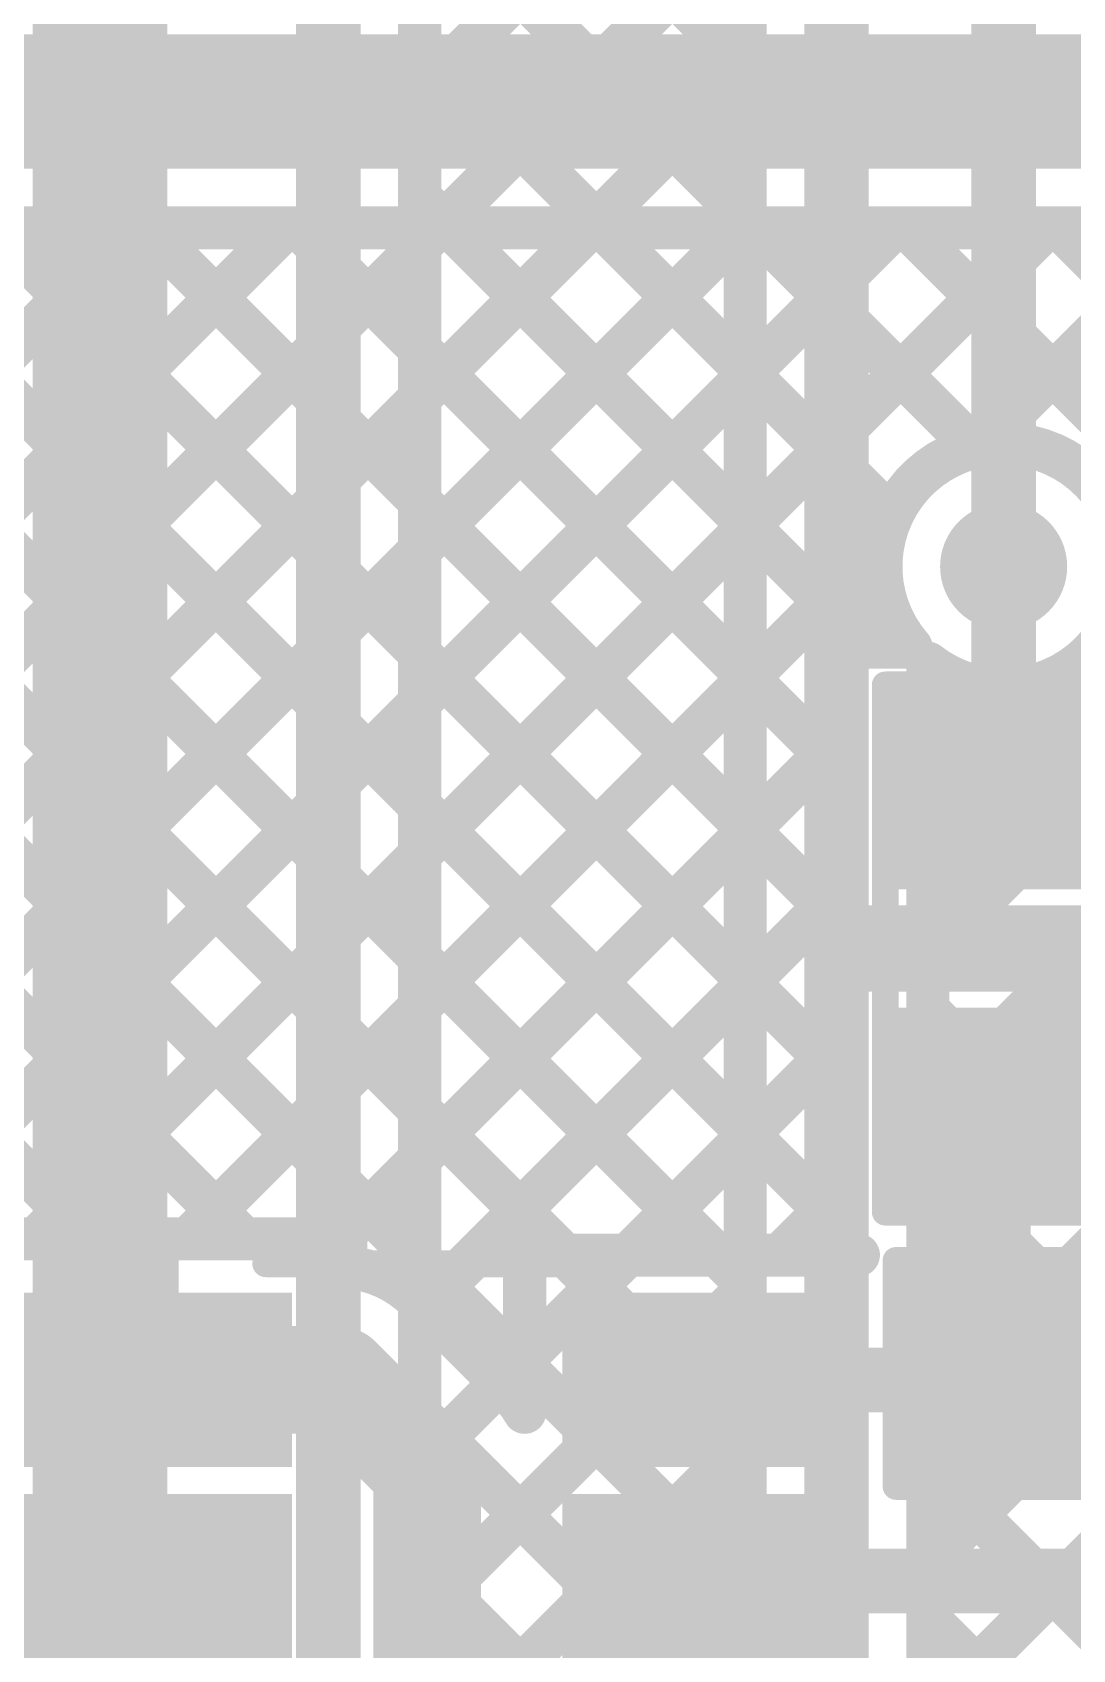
# Model space of a CAD drawing. Header units: millimetres. Extents: x 2.49 to 5.65, y 1.36 to 4.13.
# Drawn here: x 3.1054 to 3.2988, y 2.6337 to 2.9343 of the extents above; entities that cross this region are included whole.
import ezdxf

# ---------------------------------------------------------------- set-up
doc = ezdxf.new("R2010")
doc.units = ezdxf.units.MM
doc.header["$MEASUREMENT"] = 0
for name, color, linetype in [('BottomLayer', 5, 'Continuous'), ('MultiLayer', 9, 'Continuous'), ('TopLayer', 1, 'Continuous'), ('TopOverlay', 2, 'Continuous'), ('TopPaste', 8, 'Continuous'), ('TopSolder', 216, 'Continuous'), ('ViaHoleLayer', 16, 'Continuous')]:
    doc.layers.add(name, color=color, linetype=linetype)

# ---------------------------------------------------------------- blocks, each defined once
blk = doc.blocks.new('R__0603_25')
at = {"layer": 'TopLayer'}
for points in [[(-0.045, 0.0175), (-0.045, -0.0175), (-0.015, 0.0175), (-0.015, -0.0175)], [(0.015, 0.0175), (0.015, -0.0175), (0.045, 0.0175), (0.045, -0.0175)]]:
    blk.add_solid(points, dxfattribs=at)
at = {"layer": 'TopOverlay', "const_width": 0.005}
for points in [[(-0.049, -0.021), (-0.049, 0.021)], [(-0.049, 0.021), (0.049, 0.021)], [(0.049, -0.021), (0.049, 0.021)], [(-0.049, -0.021), (0.049, -0.021)]]:
    blk.add_lwpolyline(points, dxfattribs=at)
at = {"layer": 'TopOverlay', "const_width": 0.0025}
for points in [[(-0.05025, 0.021, 1), (-0.04775, 0.021, 1)], [(-0.05025, 0.021, 1), (-0.04775, 0.021, 1)], [(0.04775, 0.021, 1), (0.05025, 0.021, 1)], [(0.04775, 0.021, 1), (0.05025, 0.021, 1)], [(-0.05025, -0.021, 1), (-0.04775, -0.021, 1)], [(-0.05025, -0.021, 1), (-0.04775, -0.021, 1)], [(0.04775, -0.021, 1), (0.05025, -0.021, 1)], [(0.04775, -0.021, 1), (0.05025, -0.021, 1)]]:
    blk.add_lwpolyline(points, format="xyb", close=True, dxfattribs=at)
at = {"layer": 'TopPaste'}
for points in [[(-0.045, 0.0175), (-0.045, -0.0175), (-0.015, 0.0175), (-0.015, -0.0175)], [(0.015, 0.0175), (0.015, -0.0175), (0.045, 0.0175), (0.045, -0.0175)]]:
    blk.add_solid(points, dxfattribs=at)
at = {"layer": 'TopSolder'}
for points in [[(-0.049, 0.0215), (-0.049, -0.0215), (-0.011, 0.0215), (-0.011, -0.0215)], [(0.011, 0.0215), (0.011, -0.0215), (0.049, 0.0215), (0.049, -0.0215)]]:
    blk.add_solid(points, dxfattribs=at)
blk = doc.blocks.new('R__0603_26')
at = {"layer": 'TopLayer'}
for points in [[(-0.045, 0.0175), (-0.045, -0.0175), (-0.015, 0.0175), (-0.015, -0.0175)], [(0.015, 0.0175), (0.015, -0.0175), (0.045, 0.0175), (0.045, -0.0175)]]:
    blk.add_solid(points, dxfattribs=at)
at = {"layer": 'TopOverlay', "const_width": 0.005}
for points in [[(-0.049, 0.021), (-0.049, -0.021)], [(-0.049, 0.021), (0.049, 0.021)], [(0.049, 0.021), (0.049, -0.021)], [(-0.049, -0.021), (0.049, -0.021)]]:
    blk.add_lwpolyline(points, dxfattribs=at)
at = {"layer": 'TopOverlay', "const_width": 0.0025}
for points in [[(-0.05025, 0.021, 1), (-0.04775, 0.021, 1)], [(-0.05025, 0.021, 1), (-0.04775, 0.021, 1)], [(0.04775, 0.021, 1), (0.05025, 0.021, 1)], [(0.04775, 0.021, 1), (0.05025, 0.021, 1)], [(-0.05025, -0.021, 1), (-0.04775, -0.021, 1)], [(-0.05025, -0.021, 1), (-0.04775, -0.021, 1)], [(0.04775, -0.021, 1), (0.05025, -0.021, 1)], [(0.04775, -0.021, 1), (0.05025, -0.021, 1)]]:
    blk.add_lwpolyline(points, format="xyb", close=True, dxfattribs=at)
at = {"layer": 'TopPaste'}
for points in [[(-0.045, 0.0175), (-0.045, -0.0175), (-0.015, 0.0175), (-0.015, -0.0175)], [(0.015, 0.0175), (0.015, -0.0175), (0.045, 0.0175), (0.045, -0.0175)]]:
    blk.add_solid(points, dxfattribs=at)
at = {"layer": 'TopSolder'}
for points in [[(-0.049, 0.0215), (-0.049, -0.0215), (-0.011, 0.0215), (-0.011, -0.0215)], [(0.011, 0.0215), (0.011, -0.0215), (0.049, 0.0215), (0.049, -0.0215)]]:
    blk.add_solid(points, dxfattribs=at)
blk = doc.blocks.new('SOT_23_6_58')
at = {"layer": 'TopLayer'}
for points in [[(-0.07323, 0.0252), (-0.02913, 0.0252), (-0.07323, 0.04961), (-0.02913, 0.04961)], [(0.02913, 0.0252), (0.07323, 0.0252), (0.02913, 0.04961), (0.07323, 0.04961)], [(-0.07323, -0.0122), (-0.02913, -0.0122), (-0.07323, 0.0122), (-0.02913, 0.0122)], [(0.02913, -0.0122), (0.07323, -0.0122), (0.02913, 0.0122), (0.07323, 0.0122)], [(-0.07323, -0.04961), (-0.02913, -0.04961), (-0.07323, -0.0252), (-0.02913, -0.0252)], [(0.02913, -0.04961), (0.07323, -0.04961), (0.02913, -0.0252), (0.07323, -0.0252)]]:
    blk.add_solid(points, dxfattribs=at)
at = {"layer": 'TopOverlay'}
for points, const_width in [([(-0.054, 0.063, 1), (-0.064, 0.063, 1)], 0.01), ([(-0.0665, 0.063, 1), (-0.0615, 0.063, 1)], 0.005), ([(-0.0565, 0.063, 1), (-0.0515, 0.063, 1)], 0.005), ([(-0.03125, 0.059, 1), (-0.02875, 0.059, 1)], 0.0025), ([(0.03275, 0.059, 1), (0.03525, 0.059, 1)], 0.0025), ([(-0.03125, -0.059, 1), (-0.02875, -0.059, 1)], 0.0025), ([(0.02975, -0.059, 1), (0.03225, -0.059, 1)], 0.0025)]:
    blk.add_lwpolyline(points, format="xyb", close=True, dxfattribs=dict(at, const_width=const_width))
at = {"layer": 'TopOverlay', "const_width": 0.005}
for points in [[(-0.03, 0.059), (0.034, 0.059)], [(-0.03, -0.059), (0.031, -0.059)]]:
    blk.add_lwpolyline(points, dxfattribs=at)
at = {"layer": 'TopPaste'}
for points in [[(-0.07323, 0.0252), (-0.02913, 0.0252), (-0.07323, 0.04961), (-0.02913, 0.04961)], [(0.02913, 0.0252), (0.07323, 0.0252), (0.02913, 0.04961), (0.07323, 0.04961)], [(-0.07323, -0.0122), (-0.02913, -0.0122), (-0.07323, 0.0122), (-0.02913, 0.0122)], [(0.02913, -0.0122), (0.07323, -0.0122), (0.02913, 0.0122), (0.07323, 0.0122)], [(-0.07323, -0.04961), (-0.02913, -0.04961), (-0.07323, -0.0252), (-0.02913, -0.0252)], [(0.02913, -0.04961), (0.07323, -0.04961), (0.02913, -0.0252), (0.07323, -0.0252)]]:
    blk.add_solid(points, dxfattribs=at)
at = {"layer": 'TopSolder'}
for points in [[(-0.07723, 0.0212), (-0.02513, 0.0212), (-0.07723, 0.05361), (-0.02513, 0.05361)], [(0.02513, 0.0212), (0.07723, 0.0212), (0.02513, 0.05361), (0.07723, 0.05361)], [(-0.07723, -0.0162), (-0.02513, -0.0162), (-0.07723, 0.0162), (-0.02513, 0.0162)], [(0.02513, -0.0162), (0.07723, -0.0162), (0.02513, 0.0162), (0.07723, 0.0162)], [(-0.07723, -0.05361), (-0.02513, -0.05361), (-0.07723, -0.0212), (-0.02513, -0.0212)], [(0.02513, -0.05361), (0.07723, -0.05361), (0.02513, -0.0212), (0.07723, -0.0212)]]:
    blk.add_solid(points, dxfattribs=at)

msp = doc.modelspace()

# ---------------------------------------------------------------- linework, layer by layer
at = {"layer": 'BottomLayer'}
for points, const_width in [([(3.118, 3.534), (3.118, 2.427)], 0.025), ([(3.16043, 2.44757), (3.16043, 3.535)], 0.012), ([(3.25492, 2.48592), (3.25492, 3.535)], 0.012), ([(3.286, 2.835), (3.286, 3.535)], 0.012), ([(3.17743, 2.45461), (3.17743, 3.51979)], 0.008), ([(3.23792, 2.49296), (3.23792, 3.51979)], 0.008), ([(3.17743, 2.98854), (3.23792, 2.92805)], 0.008), ([(3.17743, 2.92288), (3.23792, 2.98336)], 0.008), ([(3.17743, 2.96026), (3.23792, 2.89977)], 0.008), ([(3.17743, 2.89459), (3.23792, 2.95508)], 0.008), ([(3.17743, 2.93197), (3.23792, 2.87148)], 0.008), ([(3.17743, 2.86631), (3.23792, 2.9268)], 0.008), ([(3.17743, 2.90369), (3.23792, 2.8432)], 0.008), ([(3.17743, 2.83802), (3.23792, 2.89851)], 0.008), ([(3.17743, 2.8754), (3.23792, 2.81491)], 0.008), ([(3.27192, 2.76281), (3.38004, 2.87093)], 0.008), ([(3.17743, 2.80974), (3.23792, 2.87023)], 0.008), ([(3.17743, 2.84712), (3.23792, 2.78663)], 0.008), ([(3.17743, 2.78145), (3.23792, 2.84194)], 0.008), ([(3.27192, 2.73452), (3.38004, 2.84264)], 0.008), ([(3.17743, 2.81883), (3.23792, 2.75835)], 0.008), ([(3.27192, 2.48592), (3.27192, 2.81705)], 0.008), ([(3.17743, 2.75317), (3.23792, 2.81366)], 0.008), ([(3.27192, 2.70624), (3.38004, 2.81436)], 0.008), ([(3.27192, 2.79109), (3.29478, 2.81395)], 0.008), ([(3.29525, 2.81415), (3.38004, 2.72936)], 0.008), ([(3.27192, 2.8092), (3.33538, 2.74574)], 0.008), ([(3.17743, 2.79055), (3.23792, 2.73006)], 0.008), ([(3.17743, 2.72489), (3.23792, 2.78537)], 0.008), ([(3.27192, 2.78091), (3.32146, 2.73137)], 0.008), ([(3.17743, 2.76227), (3.23792, 2.70178)], 0.008), ([(3.17743, 2.6966), (3.23792, 2.75709)], 0.008), ([(3.27192, 2.75263), (3.32201, 2.70254)], 0.008), ([(3.17743, 2.73398), (3.23792, 2.67349)], 0.008), ([(3.17743, 2.66832), (3.23792, 2.7288)], 0.008), ([(3.27192, 2.67795), (3.32002, 2.72605)], 0.008), ([(3.27192, 2.72435), (3.32201, 2.67426)], 0.008), ([(3.17743, 2.7057), (3.23792, 2.64521)], 0.008), ([(3.17743, 2.64003), (3.23792, 2.70052)], 0.008), ([(3.27192, 2.64967), (3.32201, 2.69976)], 0.008), ([(3.27192, 2.69606), (3.32201, 2.64597)], 0.008), ([(3.17743, 2.67741), (3.23792, 2.61692)], 0.008), ([(3.17743, 2.61175), (3.23792, 2.67224)], 0.008), ([(3.27192, 2.62138), (3.32201, 2.67147)], 0.008), ([(3.27192, 2.66778), (3.32201, 2.61769)], 0.008), ([(3.17743, 2.64913), (3.23792, 2.58864)], 0.008), ([(3.17743, 2.58346), (3.23792, 2.64395)], 0.008), ([(3.27192, 2.63949), (3.32201, 2.5894)], 0.008)]:
    msp.add_lwpolyline(points, dxfattribs=dict(at, const_width=const_width))
for points, const_width in [([(3.17543, 2.93197, 1), (3.17943, 2.93197, 1)], 0.004), ([(3.23592, 2.92805, 1), (3.23992, 2.92805, 1)], 0.004), ([(3.23592, 2.9268, 1), (3.23992, 2.9268, 1)], 0.004), ([(3.17543, 2.92288, 1), (3.17943, 2.92288, 1)], 0.004), ([(3.17543, 2.90369, 1), (3.17943, 2.90369, 1)], 0.004), ([(3.23592, 2.89977, 1), (3.23992, 2.89977, 1)], 0.004), ([(3.23592, 2.89851, 1), (3.23992, 2.89851, 1)], 0.004), ([(3.17543, 2.89459, 1), (3.17943, 2.89459, 1)], 0.004), ([(3.17543, 2.8754, 1), (3.17943, 2.8754, 1)], 0.004), ([(3.23592, 2.87148, 1), (3.23992, 2.87148, 1)], 0.004), ([(3.23592, 2.87023, 1), (3.23992, 2.87023, 1)], 0.004), ([(3.17543, 2.86631, 1), (3.17943, 2.86631, 1)], 0.004), ([(3.17543, 2.84712, 1), (3.17943, 2.84712, 1)], 0.004), ([(3.23592, 2.8432, 1), (3.23992, 2.8432, 1)], 0.004), ([(3.23592, 2.84194, 1), (3.23992, 2.84194, 1)], 0.004), ([(3.28009, 2.835, 1), (3.29191, 2.835, 1)], 0.01181), ([(3.17543, 2.83802, 1), (3.17943, 2.83802, 1)], 0.004), ([(3.283, 2.835, 1), (3.289, 2.835, 1)], 0.006), ([(3.17543, 2.81883, 1), (3.17943, 2.81883, 1)], 0.004), ([(3.26992, 2.81705, 1), (3.27392, 2.81705, 1)], 0.004), ([(3.26992, 2.81705, 1), (3.27392, 2.81705, 1)], 0.004), ([(3.23592, 2.81491, 1), (3.23992, 2.81491, 1)], 0.004), ([(3.23592, 2.81366, 1), (3.23992, 2.81366, 1)], 0.004), ([(3.29278, 2.81395, 1), (3.29678, 2.81395, 1)], 0.004), ([(3.29325, 2.81415, 1), (3.29725, 2.81415, 1)], 0.004), ([(3.17543, 2.80974, 1), (3.17943, 2.80974, 1)], 0.004), ([(3.26992, 2.8092, 1), (3.27392, 2.8092, 1)], 0.004), ([(3.17543, 2.79055, 1), (3.17943, 2.79055, 1)], 0.004), ([(3.26992, 2.79109, 1), (3.27392, 2.79109, 1)], 0.004), ([(3.23592, 2.78663, 1), (3.23992, 2.78663, 1)], 0.004), ([(3.23592, 2.78537, 1), (3.23992, 2.78537, 1)], 0.004), ([(3.17543, 2.78145, 1), (3.17943, 2.78145, 1)], 0.004), ([(3.26992, 2.78091, 1), (3.27392, 2.78091, 1)], 0.004), ([(3.17543, 2.76227, 1), (3.17943, 2.76227, 1)], 0.004), ([(3.26992, 2.76281, 1), (3.27392, 2.76281, 1)], 0.004), ([(3.23592, 2.75835, 1), (3.23992, 2.75835, 1)], 0.004), ([(3.23592, 2.75709, 1), (3.23992, 2.75709, 1)], 0.004), ([(3.17543, 2.75317, 1), (3.17943, 2.75317, 1)], 0.004), ([(3.26992, 2.75263, 1), (3.27392, 2.75263, 1)], 0.004), ([(3.17543, 2.73398, 1), (3.17943, 2.73398, 1)], 0.004), ([(3.26992, 2.73452, 1), (3.27392, 2.73452, 1)], 0.004), ([(3.23592, 2.73006, 1), (3.23992, 2.73006, 1)], 0.004), ([(3.23592, 2.7288, 1), (3.23992, 2.7288, 1)], 0.004), ([(3.17543, 2.72489, 1), (3.17943, 2.72489, 1)], 0.004), ([(3.26992, 2.72435, 1), (3.27392, 2.72435, 1)], 0.004), ([(3.17543, 2.7057, 1), (3.17943, 2.7057, 1)], 0.004), ([(3.26992, 2.70624, 1), (3.27392, 2.70624, 1)], 0.004), ([(3.23592, 2.70178, 1), (3.23992, 2.70178, 1)], 0.004), ([(3.23592, 2.70052, 1), (3.23992, 2.70052, 1)], 0.004), ([(3.17543, 2.6966, 1), (3.17943, 2.6966, 1)], 0.004), ([(3.26992, 2.69606, 1), (3.27392, 2.69606, 1)], 0.004), ([(3.17543, 2.67741, 1), (3.17943, 2.67741, 1)], 0.004), ([(3.26992, 2.67795, 1), (3.27392, 2.67795, 1)], 0.004), ([(3.23592, 2.67349, 1), (3.23992, 2.67349, 1)], 0.004), ([(3.23592, 2.67224, 1), (3.23992, 2.67224, 1)], 0.004), ([(3.17543, 2.66832, 1), (3.17943, 2.66832, 1)], 0.004), ([(3.26992, 2.66778, 1), (3.27392, 2.66778, 1)], 0.004), ([(3.17543, 2.64913, 1), (3.17943, 2.64913, 1)], 0.004), ([(3.26992, 2.64967, 1), (3.27392, 2.64967, 1)], 0.004), ([(3.23592, 2.64521, 1), (3.23992, 2.64521, 1)], 0.004), ([(3.23592, 2.64395, 1), (3.23992, 2.64395, 1)], 0.004), ([(3.17543, 2.64003, 1), (3.17943, 2.64003, 1)], 0.004), ([(3.26992, 2.63949, 1), (3.27392, 2.63949, 1)], 0.004)]:
    msp.add_lwpolyline(points, format="xyb", close=True, dxfattribs=dict(at, const_width=const_width))
at = {"layer": 'BottomLayer', "const_width": 0.008}
msp.add_lwpolyline([(3.30881, 2.835, -0.625544), (3.27192, 2.81705)], format="xyb", dxfattribs=at)
at = {"layer": 'MultiLayer', "const_width": 0.01181}
msp.add_lwpolyline([(3.28009, 2.835, 1), (3.29191, 2.835, 1)], format="xyb", close=True, dxfattribs=at)
at = {"layer": 'TopLayer'}
for points, const_width in [([(3.01169, 2.92146), (3.40354, 2.92146)], 0.025), ([(3.02548, 2.68607), (3.23737, 2.89796)], 0.008), ([(3.03463, 2.78007), (3.15251, 2.89796)], 0.008), ([(3.04266, 2.67497), (3.26565, 2.89796)], 0.008), ([(3.0471, 2.89796), (3.40354, 2.89796)], 0.008), ([(3.04845, 2.76561), (3.1808, 2.89796)], 0.008), ([(3.05394, 2.82766), (3.12423, 2.89796)], 0.008), ([(3.05417, 2.74304), (3.20908, 2.89796)], 0.008), ([(3.07003, 2.89796), (3.2565, 2.71148)], 0.008), ([(3.09831, 2.89796), (3.2565, 2.73977)], 0.008), ([(3.10599, 2.71001), (3.29394, 2.89796)], 0.008), ([(3.1266, 2.89796), (3.2565, 2.76805)], 0.008), ([(3.15488, 2.89796), (3.2565, 2.79634)], 0.008), ([(3.18316, 2.89796), (3.26112, 2.82)], 0.008), ([(3.21145, 2.89796), (3.26515, 2.84425)], 0.008), ([(3.23973, 2.89796), (3.28054, 2.85715)], 0.008), ([(3.26802, 2.89796), (3.45337, 2.7126)], 0.008), ([(3.28166, 2.85739), (3.32222, 2.89796)], 0.008), ([(3.2963, 2.89796), (3.46751, 2.72675)], 0.008), ([(3.04484, 2.89486), (3.23269, 2.70701)], 0.008), ([(3.02884, 2.88257), (3.20441, 2.70701)], 0.008), ([(3.13427, 2.71001), (3.26361, 2.83934)], 0.008), ([(3.286, 2.795), (3.286, 2.835)], 0.012), ([(3.05371, 2.82943), (3.19695, 2.68618)], 0.008), ([(3.2565, 2.82), (3.26881, 2.82)], 0.008), ([(3.2565, 2.768), (3.2565, 2.82)], 0.008), ([(3.05007, 2.80478), (3.14484, 2.71001)], 0.008), ([(3.16256, 2.71001), (3.2565, 2.80395)], 0.008), ([(3.285, 2.794), (3.286, 2.795)], 0.012), ([(3.03738, 2.78918), (3.11655, 2.71001)], 0.008), ([(3.17827, 2.69743), (3.2565, 2.77567)], 0.008), ([(3.2565, 2.768), (3.3135, 2.768)], 0.008), ([(3.25655, 2.768), (3.26455, 2.76)], 0.008), ([(3.26912, 2.76), (3.27712, 2.768)], 0.008), ([(3.28484, 2.768), (3.29284, 2.76)], 0.008), ([(3.2974, 2.76), (3.3054, 2.768)], 0.008), ([(3.2565, 2.76), (3.3135, 2.76)], 0.008), ([(3.2565, 2.708), (3.2565, 2.76)], 0.008), ([(3.21612, 2.70701), (3.2565, 2.74738)], 0.008), ([(3.285, 2.689), (3.285, 2.73349)], 0.012), ([(3.24441, 2.70701), (3.2565, 2.7191)], 0.008), ([(3.09159, 2.71001), (3.16369, 2.71001)], 0.008), ([(3.16369, 2.70475), (3.16369, 2.71001)], 0.008), ([(3.12764, 2.6838), (3.12764, 2.70601)], 0.01), ([(3.19695, 2.70701), (3.259, 2.70701)], 0.008), ([(3.19695, 2.67777), (3.19695, 2.70701)], 0.008), ([(3.17708, 2.69862), (3.19363, 2.68206)], 0.008), ([(3.2798, 2.6838), (3.285, 2.689)], 0.012), ([(3.12764, 2.6838), (3.1622, 2.6838)], 0.02), ([(3.1622, 2.6838), (3.17882, 2.66718)], 0.02), ([(3.19241, 2.68329), (3.19695, 2.68784)], 0.008), ([(3.09559, 2.6838), (3.12764, 2.6838)], 0.01), ([(3.23, 2.6838), (3.2798, 2.6838)], 0.012), ([(3.17882, 2.62782), (3.17882, 2.66718)], 0.02), ([(3.01223, 2.6464), (3.12764, 2.6464)], 0.025), ([(3.23, 2.6464), (3.386, 2.6464)], 0.012), ([(3.16, 2.609), (3.17882, 2.62782)], 0.02)]:
    msp.add_lwpolyline(points, dxfattribs=dict(at, const_width=const_width))
for points, const_width in [([(3.12223, 2.89796, 1), (3.12623, 2.89796, 1)], 0.004), ([(3.1246, 2.89796, 1), (3.1286, 2.89796, 1)], 0.004), ([(3.15051, 2.89796, 1), (3.15451, 2.89796, 1)], 0.004), ([(3.15288, 2.89796, 1), (3.15688, 2.89796, 1)], 0.004), ([(3.1788, 2.89796, 1), (3.1828, 2.89796, 1)], 0.004), ([(3.18116, 2.89796, 1), (3.18516, 2.89796, 1)], 0.004), ([(3.20708, 2.89796, 1), (3.21108, 2.89796, 1)], 0.004), ([(3.20945, 2.89796, 1), (3.21345, 2.89796, 1)], 0.004), ([(3.23537, 2.89796, 1), (3.23937, 2.89796, 1)], 0.004), ([(3.23773, 2.89796, 1), (3.24173, 2.89796, 1)], 0.004), ([(3.26365, 2.89796, 1), (3.26765, 2.89796, 1)], 0.004), ([(3.26602, 2.89796, 1), (3.27002, 2.89796, 1)], 0.004), ([(3.29194, 2.89796, 1), (3.29594, 2.89796, 1)], 0.004), ([(3.2943, 2.89796, 1), (3.2983, 2.89796, 1)], 0.004), ([(3.27854, 2.85715, 1), (3.28254, 2.85715, 1)], 0.004), ([(3.27966, 2.85739, 1), (3.28366, 2.85739, 1)], 0.004), ([(3.26315, 2.84425, 1), (3.26715, 2.84425, 1)], 0.004), ([(3.28009, 2.835, 1), (3.29191, 2.835, 1)], 0.01181), ([(3.26161, 2.83934, 1), (3.26561, 2.83934, 1)], 0.004), ([(3.283, 2.835, 1), (3.289, 2.835, 1)], 0.006), ([(3.2545, 2.82, 1), (3.2585, 2.82, 1)], 0.004), ([(3.2545, 2.82, 1), (3.2585, 2.82, 1)], 0.004), ([(3.25912, 2.82, 1), (3.26312, 2.82, 1)], 0.004), ([(3.26681, 2.82, 1), (3.27081, 2.82, 1)], 0.004), ([(3.26681, 2.82, 1), (3.27081, 2.82, 1)], 0.004), ([(3.2545, 2.80395, 1), (3.2585, 2.80395, 1)], 0.004), ([(3.2545, 2.79634, 1), (3.2585, 2.79634, 1)], 0.004), ([(3.282, 2.794, 1), (3.288, 2.794, 1)], 0.006), ([(3.283, 2.795, 1), (3.289, 2.795, 1)], 0.006), ([(3.283, 2.795, 1), (3.289, 2.795, 1)], 0.006), ([(3.2545, 2.77567, 1), (3.2585, 2.77567, 1)], 0.004), ([(3.2545, 2.76805, 1), (3.2585, 2.76805, 1)], 0.004), ([(3.2545, 2.768, 1), (3.2585, 2.768, 1)], 0.004), ([(3.2545, 2.768, 1), (3.2585, 2.768, 1)], 0.004), ([(3.25455, 2.768, 1), (3.25855, 2.768, 1)], 0.004), ([(3.27512, 2.768, 1), (3.27912, 2.768, 1)], 0.004), ([(3.28284, 2.768, 1), (3.28684, 2.768, 1)], 0.004), ([(3.2545, 2.76, 1), (3.2585, 2.76, 1)], 0.004), ([(3.2545, 2.76, 1), (3.2585, 2.76, 1)], 0.004), ([(3.26255, 2.76, 1), (3.26655, 2.76, 1)], 0.004), ([(3.26712, 2.76, 1), (3.27112, 2.76, 1)], 0.004), ([(3.29084, 2.76, 1), (3.29484, 2.76, 1)], 0.004), ([(3.2954, 2.76, 1), (3.2994, 2.76, 1)], 0.004), ([(3.2545, 2.74738, 1), (3.2585, 2.74738, 1)], 0.004), ([(3.2545, 2.73977, 1), (3.2585, 2.73977, 1)], 0.004), ([(3.282, 2.73349, 1), (3.288, 2.73349, 1)], 0.006), ([(3.2545, 2.7191, 1), (3.2585, 2.7191, 1)], 0.004), ([(3.2545, 2.71148, 1), (3.2585, 2.71148, 1)], 0.004), ([(3.10399, 2.71001, 1), (3.10799, 2.71001, 1)], 0.004), ([(3.11455, 2.71001, 1), (3.11855, 2.71001, 1)], 0.004), ([(3.13227, 2.71001, 1), (3.13627, 2.71001, 1)], 0.004), ([(3.14284, 2.71001, 1), (3.14684, 2.71001, 1)], 0.004), ([(3.16056, 2.71001, 1), (3.16456, 2.71001, 1)], 0.004), ([(3.16169, 2.71001, 1), (3.16569, 2.71001, 1)], 0.004), ([(3.16169, 2.71001, 1), (3.16569, 2.71001, 1)], 0.004), ([(3.12514, 2.70601, 1), (3.13014, 2.70601, 1)], 0.005), ([(3.19495, 2.70701, 1), (3.19895, 2.70701, 1)], 0.004), ([(3.19495, 2.70701, 1), (3.19895, 2.70701, 1)], 0.004), ([(3.20241, 2.70701, 1), (3.20641, 2.70701, 1)], 0.004), ([(3.21412, 2.70701, 1), (3.21812, 2.70701, 1)], 0.004), ([(3.23069, 2.70701, 1), (3.23469, 2.70701, 1)], 0.004), ([(3.24241, 2.70701, 1), (3.24641, 2.70701, 1)], 0.004), ([(3.2545, 2.708, 1), (3.2585, 2.708, 1)], 0.004), ([(3.257, 2.70701, 1), (3.261, 2.70701, 1)], 0.004), ([(3.16169, 2.70475, 1), (3.16569, 2.70475, 1)], 0.004), ([(3.16169, 2.70475, 1), (3.16569, 2.70475, 1)], 0.004), ([(3.16169, 2.70475, 1), (3.16569, 2.70475, 1)], 0.004), ([(3.17505, 2.69865, 1), (3.17905, 2.69865, 1)], 0.004), ([(3.17508, 2.69862, 1), (3.17908, 2.69862, 1)], 0.004), ([(3.17508, 2.69862, 1), (3.17908, 2.69862, 1)], 0.004), ([(3.17627, 2.69743, 1), (3.18027, 2.69743, 1)], 0.004), ([(3.282, 2.689, 1), (3.288, 2.689, 1)], 0.006), ([(3.282, 2.689, 1), (3.288, 2.689, 1)], 0.006), ([(3.12264, 2.6838, 1), (3.13264, 2.6838, 1)], 0.01), ([(3.1572, 2.6838, 1), (3.1672, 2.6838, 1)], 0.01), ([(3.1572, 2.6838, 1), (3.1672, 2.6838, 1)], 0.01), ([(3.19495, 2.68784, 1), (3.19895, 2.68784, 1)], 0.004), ([(3.12514, 2.6838, 1), (3.13014, 2.6838, 1)], 0.005), ([(3.12514, 2.6838, 1), (3.13014, 2.6838, 1)], 0.005), ([(3.19495, 2.68618, 1), (3.19895, 2.68618, 1)], 0.004), ([(3.227, 2.6838, 1), (3.233, 2.6838, 1)], 0.006), ([(3.2768, 2.6838, 1), (3.2828, 2.6838, 1)], 0.006), ([(3.2768, 2.6838, 1), (3.2828, 2.6838, 1)], 0.006), ([(3.19041, 2.68329, 1), (3.19441, 2.68329, 1)], 0.004), ([(3.19163, 2.68206, 1), (3.19563, 2.68206, 1)], 0.004), ([(3.19163, 2.68206, 1), (3.19563, 2.68206, 1)], 0.004), ([(3.19167, 2.68203, 1), (3.19567, 2.68203, 1)], 0.004), ([(3.19495, 2.67777, 1), (3.19895, 2.67777, 1)], 0.004), ([(3.19495, 2.67777, 1), (3.19895, 2.67777, 1)], 0.004), ([(3.19495, 2.67777, 1), (3.19895, 2.67777, 1)], 0.004), ([(3.17382, 2.66718, 1), (3.18382, 2.66718, 1)], 0.01), ([(3.17382, 2.66718, 1), (3.18382, 2.66718, 1)], 0.01), ([(3.12139, 2.6464, 1), (3.13389, 2.6464, 1)], 0.0125), ([(3.227, 2.6464, 1), (3.233, 2.6464, 1)], 0.006), ([(3.17382, 2.62782, 1), (3.18382, 2.62782, 1)], 0.01), ([(3.17382, 2.62782, 1), (3.18382, 2.62782, 1)], 0.01)]:
    msp.add_lwpolyline(points, format="xyb", close=True, dxfattribs=dict(at, const_width=const_width))
at = {"layer": 'TopLayer', "const_width": 0.008}
for points in [[(3.26881, 2.82, -1.443045), (3.30881, 2.835)], [(3.16369, 2.70475, -0.181158), (3.17708, 2.69862)], [(3.16369, 2.70475, -0.180541), (3.17705, 2.69865)], [(3.19363, 2.68206, -0.064838), (3.19695, 2.67777)], [(3.19367, 2.68203, -0.064238), (3.19695, 2.67777)]]:
    msp.add_lwpolyline(points, format="xyb", dxfattribs=at)
at = {"layer": 'ViaHoleLayer', "const_width": 0.00591}
msp.add_lwpolyline([(3.28305, 2.835, 1), (3.28895, 2.835, 1)], format="xyb", close=True, dxfattribs=at)

# ---------------------------------------------------------------- block references
for name, p, rotation in [('R__0603_26', (3.285, 2.764), 90), ('SOT_23_6_58', (3.17882, 2.6464), 360), ('R__0603_25', (3.315, 2.685), 360)]:
    msp.add_blockref(name, p, dxfattribs=dict(rotation=rotation))

doc.saveas('drawing.dxf')
